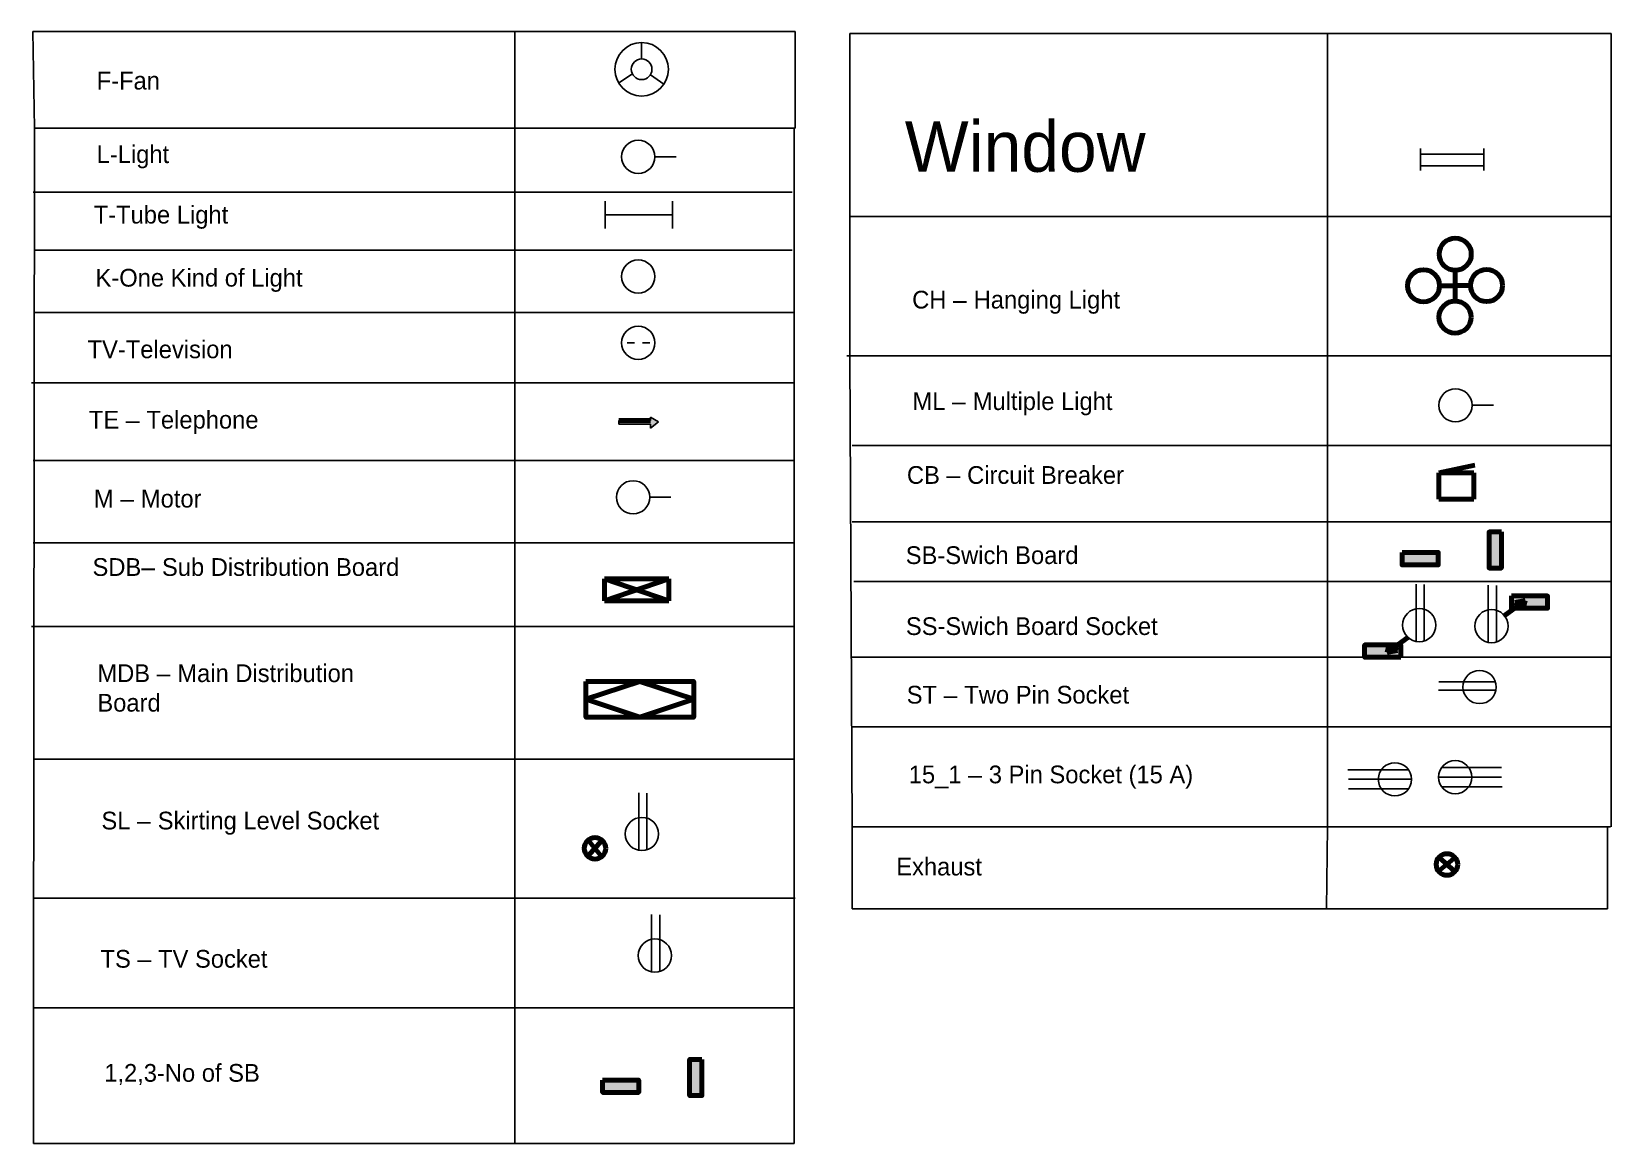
# Model space of a CAD drawing. Header units: inches. Extents: x 1260 to 3296, y -361 to 397.
# Drawn here: x 2583 to 3296, y -294 to 207 of the extents above; entities that cross this region are included whole.
import ezdxf

# ---------------------------------------------------------------- set-up
doc = ezdxf.new("R2010")
doc.units = ezdxf.units.IN
doc.header["$MEASUREMENT"] = 0
doc.linetypes.add('DASHEDX2', pattern=[1.5, 1, -0.5])

msp = doc.modelspace()

# ---------------------------------------------------------------- hatches: boundary and pattern name
msp.add_hatch(color=5).paths.add_polyline_path([(2862.29, 33.42), (2862.29, 31.9), (2848, 31.9), (2848, 30.26), (2862.3, 30.26), (2862.3, 28.43), (2865.93, 31.34)])
at = {"linetype": 'ByBlock', "lineweight": 140}
for color, points in [(8, [(3246.05, -18.29), (3240.47, -18.29), (3240.47, -34.59), (3246.05, -34.59)]), (8, [(3201.25, -27.59), (3201.25, -33.18), (3217.54, -33.18), (3217.54, -27.59)]), (141, [(3250.55, -47.17), (3250.55, -52.75), (3266.85, -52.75), (3266.85, -47.17)]), (8, [(3250.55, -47.17), (3250.55, -52.75), (3266.85, -52.75), (3266.85, -47.17)]), (141, [(3200.61, -74.87), (3200.61, -69.29), (3184.31, -69.29), (3184.31, -74.87)]), (255, [(3200.61, -74.87), (3200.61, -69.29), (3184.31, -69.29), (3184.31, -74.87)]), (8, [(2885.48, -256.22), (2879.9, -256.22), (2879.9, -272.52), (2885.48, -272.52)]), (8, [(2840.68, -265.53), (2840.68, -271.11), (2856.97, -271.11), (2856.97, -265.53)])]:
    msp.add_hatch(color=color, dxfattribs=at).paths.add_polyline_path(points)

# ---------------------------------------------------------------- linework, layer by layer
at = {"color": 1, "linetype": 'Continuous', "lineweight": 25}
for p, q in [((2927.58, 207.33), (2583.71, 207.33)), ((2584.54, 163.73), (2583.71, 207.33)), ((2801.08, 207.33), (2801.08, -232.94)), ((2927.58, 163.73), (2927.58, 207.33)), ((2952.14, 123.87), (2952.14, 206.46)), ((2952.14, 206.46), (3295.51, 206.46)), ((3167.59, 123.87), (3167.59, 206.46)), ((3295.51, 206.46), (3295.51, 123.87)), ((2584.54, 163.73), (2584.02, -232.94)), ((2927.07, -232.94), (2927.07, 163.73)), ((2952.14, 123.87), (2952.14, 61.06)), ((3167.59, 123.87), (3167.59, -151.31)), ((3295.51, 123.87), (3295.51, -74.87)), ((2584.02, -232.94), (2584.02, -294.08)), ((2801.08, -232.94), (2801.08, -294.08)), ((2927.07, -294.08), (2927.07, -232.94)), ((2584.02, -294.08), (2927.07, -294.08))]:
    msp.add_line(p, q, dxfattribs=at)
at = {"color": 5, "linetype": 'Continuous', "lineweight": 25}
for p, q in [((2858.3, 194.99), (2858.3, 202.39)), ((2854.1, 188.32), (2847.94, 184.17)), ((2862.26, 187.89), (2868.3, 183.61)), ((2864.27, 150.84), (2873.84, 150.84)), ((3209.48, 154.63), (3209.48, 144.63)), ((3209.48, 152.08), (3238.11, 152.08)), ((3238.11, 154.63), (3238.11, 144.63)), ((3209.48, 146.85), (3238.11, 146.85)), ((2841.84, 118.47), (2841.84, 130.88)), ((2872.25, 118.47), (2872.25, 130.88)), ((2841.84, 124.68), (2872.17, 124.68)), ((2851.81, 66.95), (2855.05, 66.95)), ((2858.67, 66.95), (2862, 66.95)), ((3232.84, 38.78), (3242.4, 38.78)), ((2861.94, -2.7), (2871.51, -2.7)), ((3207.53, -67.7), (3207.53, -41.84)), ((3211.26, -67.49), (3211.26, -41.97)), ((3240.1, -68.14), (3240.1, -42.29)), ((3243.83, -67.93), (3243.83, -42.42)), ((3243.56, -89.72), (3217.71, -89.72)), ((3243.35, -85.99), (3217.84, -85.99)), ((3204.19, -125.61), (3176.84, -125.61)), ((3219.1, -124.57), (3246.13, -124.57)), ((3205.53, -129.89), (3177.11, -129.89)), ((3204.14, -134.24), (3177.11, -134.24)), ((3217.71, -128.93), (3246.13, -128.93)), ((3219.05, -133.2), (3246.39, -133.2)), ((2856.97, -161.9), (2856.97, -136.04)), ((2860.7, -161.69), (2860.7, -136.17)), ((2862.8, -216.75), (2862.8, -190.89)), ((2866.53, -216.54), (2866.53, -191.02))]:
    msp.add_line(p, q, dxfattribs=at)
for p, q in [((2584.54, 163.73), (2927.58, 163.73)), ((2583.86, 134.87), (2926.2, 134.87)), ((3295.51, 123.87), (2952.14, 123.87)), ((2584.54, 108.76), (2926.2, 108.76)), ((2584.54, 80.58), (2926.89, 80.58)), ((2950.8, 61.06), (3295.43, 61.06)), ((2583.17, 48.98), (2926.89, 48.98)), ((2953.21, 20.6), (3295.21, 20.6)), ((2583.86, 13.93), (2926.89, 13.93)), ((2953.21, -13.76), (3295.21, -13.76)), ((2583.86, -23.17), (2926.89, -23.17)), ((2953.99, -40.68), (3295.56, -40.68)), ((2583.17, -60.96), (2926.89, -60.96)), ((2953.21, -74.87), (3295.64, -74.87)), ((2953.21, -106.22), (3295.21, -106.22)), ((2583.86, -120.74), (2926.89, -120.74)), ((2953.21, -151.31), (3295.21, -151.31)), ((2584.55, -183.47), (2927.59, -183.47)), ((2584.02, -232.94), (2927.07, -232.94))]:
    msp.add_line(p, q)
at = {"color": 5, "linetype": 'ByBlock', "lineweight": 140}
for p, q in [((3218.17, 92.7), (3225.15, 92.7)), ((3225.13, 85.82), (3225.13, 92.79)), ((3232.11, 92.79), (3225.13, 92.79)), ((3225.19, 99.68), (3225.15, 92.7)), ((2848, 31.9), (2862.29, 31.9)), ((3217.84, 8.32), (3233.98, 11.82)), ((3233.54, 8.32), (3217.84, 8.32)), ((3217.84, 8.32), (3217.84, -3.57)), ((3233.54, -3.57), (3233.54, 8.32)), ((3217.84, -3.57), (3233.54, -3.57)), ((2841.56, -39.4), (2870.49, -39.4)), ((2841.56, -49.34), (2841.56, -39.4)), ((2841.56, -39.4), (2870.49, -49.34)), ((2870.49, -39.4), (2841.56, -49.34)), ((2870.49, -39.4), (2870.49, -49.34)), ((2870.49, -49.34), (2870.49, -39.4)), ((2870.49, -49.34), (2841.56, -49.34)), ((2833.18, -93.81), (2857.48, -85.75)), ((2857.48, -85.75), (2881.78, -93.81)), ((2857.48, -101.86), (2833.18, -93.81)), ((2881.78, -93.81), (2857.48, -101.86)), ((2833.95, -164.61), (2840.46, -157.35)), ((2840.31, -164.8), (2834.13, -157.27))]:
    msp.add_line(p, q, dxfattribs=at)
at = {"linetype": 'Continuous', "lineweight": 25}
for p, q in [((2952.14, 61.06), (2953.21, -151.31)), ((3295.51, -74.87), (3295.51, -151.31)), ((2953.21, -151.31), (2953.21, -188.36)), ((3167.13, -188.36), (3167.59, -151.31)), ((3167.59, -151.31), (3295.21, -151.31)), ((3293.94, -188.36), (3293.94, -151.31)), ((2953.21, -188.36), (3167.13, -188.36)), ((3167.13, -188.36), (3293.94, -188.36))]:
    msp.add_line(p, q, dxfattribs=at)
at = {"color": 5}
for p, q in [((2848, 31.9), (2848, 30.26)), ((2848, 30.26), (2862.3, 30.26)), ((2862.29, 31.9), (2862.29, 33.42)), ((2862.29, 33.42), (2865.93, 31.34)), ((2862.3, 28.43), (2865.93, 31.34)), ((2862.3, 30.26), (2862.3, 28.43))]:
    msp.add_line(p, q, dxfattribs=at)
at = {"linetype": 'ByBlock', "lineweight": 140}
for p, q in [((3247.27, -56.13), (3256.68, -49.3)), ((3256.68, -49.3), (3252.04, -50.2)), ((3255.78, -52.75), (3256.68, -49.3)), ((3252.04, -50.2), (3255.78, -52.75)), ((3225.25, -165.16), (3217.71, -171.33)), ((3225.05, -171.51), (3217.8, -165.01))]:
    msp.add_line(p, q, dxfattribs=at)
at = {"color": 0, "linetype": 'ByBlock', "lineweight": 140}
for p, q in [((3203.89, -65.91), (3194.48, -72.73)), ((3195.38, -69.29), (3194.48, -72.73)), ((3199.12, -71.83), (3195.38, -69.29)), ((3194.48, -72.73), (3199.12, -71.83))]:
    msp.add_line(p, q, dxfattribs=at)
for points in [[(3246.05, -18.29), (3246.05, -34.59), (3240.47, -34.59), (3240.47, -18.29)], [(3201.25, -27.59), (3217.54, -27.59), (3217.54, -33.18), (3201.25, -33.18)], [(3250.55, -47.17), (3266.85, -47.17), (3266.85, -52.75), (3250.55, -52.75)], [(3200.61, -74.87), (3184.31, -74.87), (3184.31, -69.29), (3200.61, -69.29)], [(2885.48, -256.22), (2885.48, -272.52), (2879.9, -272.52), (2879.9, -256.22)], [(2840.68, -265.53), (2856.97, -265.53), (2856.97, -271.11), (2840.68, -271.11)]]:
    msp.add_lwpolyline(points, close=True, dxfattribs=at)
at = {"color": 5, "linetype": 'ByBlock', "lineweight": 140}
msp.add_lwpolyline([(2833.18, -85.75), (2881.78, -85.75), (2881.78, -101.86), (2833.18, -101.86)], close=True, dxfattribs=at)
at = {"color": 5, "linetype": 'Continuous', "lineweight": 25}
for centre, radius in [((2858.3, 190.33), 12.05), ((2858.3, 190.33), 4.66), ((2856.77, 150.84), 7.5), ((2856.77, 96.89), 7.5), ((2856.77, 66.95), 7.5), ((3225.34, 38.78), 7.5), ((2854.44, -2.7), 7.5), ((3208.99, -60.34), 7.5), ((3241.56, -60.79), 7.5), ((3236.2, -88.26), 7.5), ((3198.03, -129.89), 7.5), ((3225.21, -128.93), 7.5), ((2858.43, -154.54), 7.5), ((2864.26, -209.39), 7.5)]:
    msp.add_circle(centre, radius, dxfattribs=at)
at = {"color": 5, "linetype": 'ByBlock', "lineweight": 140}
for centre, radius in [((3225.23, 106.92), 7.24), ((3210.93, 92.7), 7.24), ((3239.35, 92.79), 7.24), ((3225.13, 78.57), 7.24), ((2837.25, -161.01), 4.87)]:
    msp.add_circle(centre, radius, dxfattribs=at)
at = {"linetype": 'ByBlock', "lineweight": 140}
msp.add_circle((3221.46, -168.29), 4.87, dxfattribs=at)

# ---------------------------------------------------------------- texts
msp.add_text('Window', height=22.832).set_placement((2976.96, 144.09))
at = {"linetype": 'DASHEDX2', "char_height": 8, "attachment_point": 1}
for s, insert, width in [('F-Fan', (2612.51, 189.2), 52.4098), ('L-Light', (2612.5, 156.04), 52.4098), ('T-Tube Light', (2611.19, 128.77), 98.6636), ('K-One Kind of Light', (2612, 100.32), 146.594), ('CH {\\fArial|b0|i0|c0|p34;– }Hanging Light ', (2980.29, 90.44), 163.4155), ('TV-Television', (2608.42, 68.03), 52.4098), ('ML {\\fArial|b0|i0|c0|p34;– }Multiple Light ', (2980.44, 44.66), 163.4155), ('TE {\\fArial|b0|i0|c0|p34;– }Telephone', (2609, 36.28), 116.0138), ('CB {\\fArial|b0|i0|c0|p34;– }Circuit Breaker  ', (2977.93, 11.37), 163.4155), ('M {\\fArial|b0|i0|c0|p34;– }Motor ', (2611.25, 0.7), 133.9333), ('SB-Swich Board', (2977.4, -24.79), 133.9333), ('SDB{\\fArial|b0|i0|c0|p34;– }Sub Distribution Board', (2610.64, -30.14), 146.2149), ('SS-Swich Board Socket', (2977.47, -56.8), 163.4155), ('MDB {\\fArial|b0|i0|c0|p34;– }Main Distribution Board', (2612.83, -78.02), 133.9333), ('ST {\\fArial|b0|i0|c0|p34;– }Two Pin Socket', (2977.84, -87.73), 163.4155), ('15_1 {\\fArial|b0|i0|c0|p34;– }3 Pin Socket (15 A) ', (2978.76, -123.68), 163.4155), ('SL {\\fArial|b0|i0|c0|p34;– }Skirting Level Socket ', (2614.66, -144.49), 163.4155), ('Exhaust', (2973.11, -165.24), 163.4155), ('TS {\\fArial|b0|i0|c0|p34;– }TV Socket', (2614.26, -206.84), 163.4155), ('1,2,3-No of SB', (2615.92, -258.28), 163.4155)]:
    msp.add_mtext(s, dxfattribs=dict(at, insert=insert, width=width))

doc.saveas('drawing.dxf')
